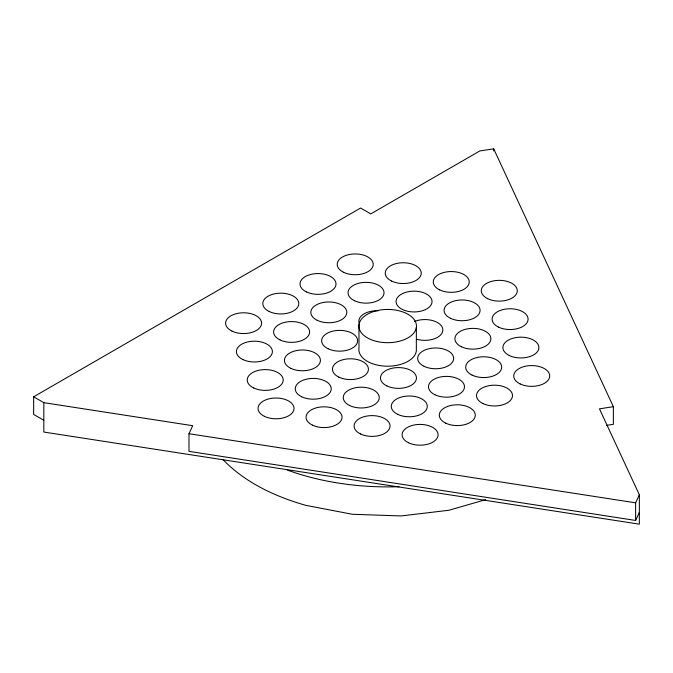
<?xml version="1.0" encoding="UTF-8"?>
<svg xmlns="http://www.w3.org/2000/svg" width="673" height="673" viewBox="0 0 673 673"><rect width="100%" height="100%" fill="white"/><g stroke="black" fill="none" stroke-linecap="round" stroke-linejoin="round"><path stroke-width="1.01" d="M358.987 324.63L358.978 348.134A28.788 16.623 0 0 0 385.183 366.129A28.788 16.623 0 0 0 416.343 350.995L416.351 327.49A28.788 16.623 0 0 0 375.467 311.002A28.788 16.623 0 0 0 371.176 339.688A28.788 16.623 0 0 0 416.351 327.49M639.35 512.422L635.623 520.448L188.987 451.356L188.987 433.723L192.705 425.698L43.829 402.664L33.65 396.792L33.65 414.425L43.829 420.297M635.623 520.448L635.623 502.824L639.35 494.798L599.458 408.839L613.364 406.685L613.364 424.318L606.407 425.395M33.65 396.792L360.61 208.024L370.789 213.896L479.782 150.971L493.688 148.826L613.364 406.685M485.696 499.635L448.933 510.26L401.083 515.939L352.316 514.273L305.963 505.373A187.128 108.042 0 0 1 223.209 459.726M188.987 433.723L635.623 502.824M639.35 494.798L639.35 524.174L43.829 432.049L43.829 402.664M493.688 148.826L493.688 150.895M359.458 323.831A17.994 10.389 0 0 1 378.133 310.8M414.568 321.433A17.994 10.389 0 0 1 442.792 329.072A17.994 10.389 0 0 1 417.226 339.369M399.022 486.697A187.128 108.042 0 0 1 287.64 470.166M354.435 300.696A17.994 10.389 0 0 0 383.745 294.572A17.994 10.389 0 0 0 359.912 282.98A17.994 10.389 0 0 0 354.435 300.696M338.856 377.124A17.994 10.389 0 0 0 368.156 371A17.994 10.389 0 0 0 344.324 359.407A17.994 10.389 0 0 0 338.856 377.124M301.639 396.734A17.994 10.389 0 0 0 330.948 390.609A17.994 10.389 0 0 0 307.115 379.025A17.994 10.389 0 0 0 301.639 396.734M408.494 442.741A17.994 10.389 0 0 0 437.803 436.626A17.994 10.389 0 0 0 413.962 425.033A17.994 10.389 0 0 0 408.494 442.741M509.31 355.504A17.994 10.389 0 0 0 538.619 349.38A17.994 10.389 0 0 0 514.778 337.787A17.994 10.389 0 0 0 509.31 355.504M487.689 298.686A17.994 10.389 0 0 0 516.999 292.562A17.994 10.389 0 0 0 493.158 280.969A17.994 10.389 0 0 0 487.689 298.686M232 331.116A17.994 10.389 0 0 0 261.309 324.992A17.994 10.389 0 0 0 237.468 313.399A17.994 10.389 0 0 0 232 331.116M402.462 309.496A17.994 10.389 0 0 0 431.763 303.372A17.994 10.389 0 0 0 407.931 291.779A17.994 10.389 0 0 0 402.462 309.496M520.12 383.913A17.994 10.389 0 0 0 549.429 377.789A17.994 10.389 0 0 0 525.596 366.196A17.994 10.389 0 0 0 520.12 383.913M391.644 281.087A17.994 10.389 0 0 0 420.953 274.963A17.994 10.389 0 0 0 397.12 263.37A17.994 10.389 0 0 0 391.644 281.087M482.911 403.522A17.994 10.389 0 0 0 512.22 397.398A17.994 10.389 0 0 0 488.388 385.806A17.994 10.389 0 0 0 482.911 403.522M445.703 423.132A17.994 10.389 0 0 0 475.012 417.008A17.994 10.389 0 0 0 451.171 405.415A17.994 10.389 0 0 0 445.703 423.132M264.43 416.343A17.994 10.389 0 0 0 293.739 410.227A17.994 10.389 0 0 0 269.907 398.635A17.994 10.389 0 0 0 264.43 416.343M360.476 433.942A17.994 10.389 0 0 0 389.776 427.826A17.994 10.389 0 0 0 365.944 416.234A17.994 10.389 0 0 0 360.476 433.942M312.457 425.143A17.994 10.389 0 0 0 341.758 419.027A17.994 10.389 0 0 0 317.925 407.434A17.994 10.389 0 0 0 312.457 425.143M343.625 272.287A17.994 10.389 0 0 0 372.935 266.163A17.994 10.389 0 0 0 349.094 254.571A17.994 10.389 0 0 0 343.625 272.287M290.829 368.324A17.994 10.389 0 0 0 320.138 362.2A17.994 10.389 0 0 0 296.297 350.608A17.994 10.389 0 0 0 290.829 368.324M349.666 405.533A17.994 10.389 0 0 0 378.966 399.409A17.994 10.389 0 0 0 355.134 387.816A17.994 10.389 0 0 0 349.666 405.533M498.5 327.095A17.994 10.389 0 0 0 527.809 320.971A17.994 10.389 0 0 0 503.968 309.378A17.994 10.389 0 0 0 498.5 327.095M253.62 387.934A17.994 10.389 0 0 0 282.929 381.81A17.994 10.389 0 0 0 259.088 370.226A17.994 10.389 0 0 0 253.62 387.934M439.671 289.886A17.994 10.389 0 0 0 468.972 283.762A17.994 10.389 0 0 0 445.139 272.17A17.994 10.389 0 0 0 439.671 289.886M306.417 291.897A17.994 10.389 0 0 0 335.726 285.773A17.994 10.389 0 0 0 311.885 274.18A17.994 10.389 0 0 0 306.417 291.897M328.037 348.715A17.994 10.389 0 0 0 357.346 342.591A17.994 10.389 0 0 0 333.514 330.998A17.994 10.389 0 0 0 328.037 348.715M242.81 359.525A17.994 10.389 0 0 0 272.119 353.401A17.994 10.389 0 0 0 248.278 341.808A17.994 10.389 0 0 0 242.81 359.525M280.018 339.915A17.994 10.389 0 0 0 309.328 333.791A17.994 10.389 0 0 0 285.487 322.199A17.994 10.389 0 0 0 280.018 339.915M461.291 346.704A17.994 10.389 0 0 0 490.6 340.58A17.994 10.389 0 0 0 466.759 328.988A17.994 10.389 0 0 0 461.291 346.704M434.893 394.723A17.994 10.389 0 0 0 464.202 388.599A17.994 10.389 0 0 0 440.361 377.006A17.994 10.389 0 0 0 434.893 394.723M397.684 414.332A17.994 10.389 0 0 0 426.993 408.208A17.994 10.389 0 0 0 403.152 396.616A17.994 10.389 0 0 0 397.684 414.332M269.208 311.506A17.994 10.389 0 0 0 298.518 305.382A17.994 10.389 0 0 0 274.677 293.79A17.994 10.389 0 0 0 269.208 311.506M424.083 366.314A17.994 10.389 0 0 0 453.392 360.19A17.994 10.389 0 0 0 429.551 348.597A17.994 10.389 0 0 0 424.083 366.314M386.874 385.923A17.994 10.389 0 0 0 416.175 379.799A17.994 10.389 0 0 0 392.342 368.207A17.994 10.389 0 0 0 386.874 385.923M317.227 320.306A17.994 10.389 0 0 0 346.536 314.182A17.994 10.389 0 0 0 322.695 302.589A17.994 10.389 0 0 0 317.227 320.306M450.481 318.295A17.994 10.389 0 0 0 479.79 312.171A17.994 10.389 0 0 0 455.949 300.579A17.994 10.389 0 0 0 450.481 318.295M472.101 375.113A17.994 10.389 0 0 0 501.41 368.989A17.994 10.389 0 0 0 477.569 357.397A17.994 10.389 0 0 0 472.101 375.113"/></g></svg>
